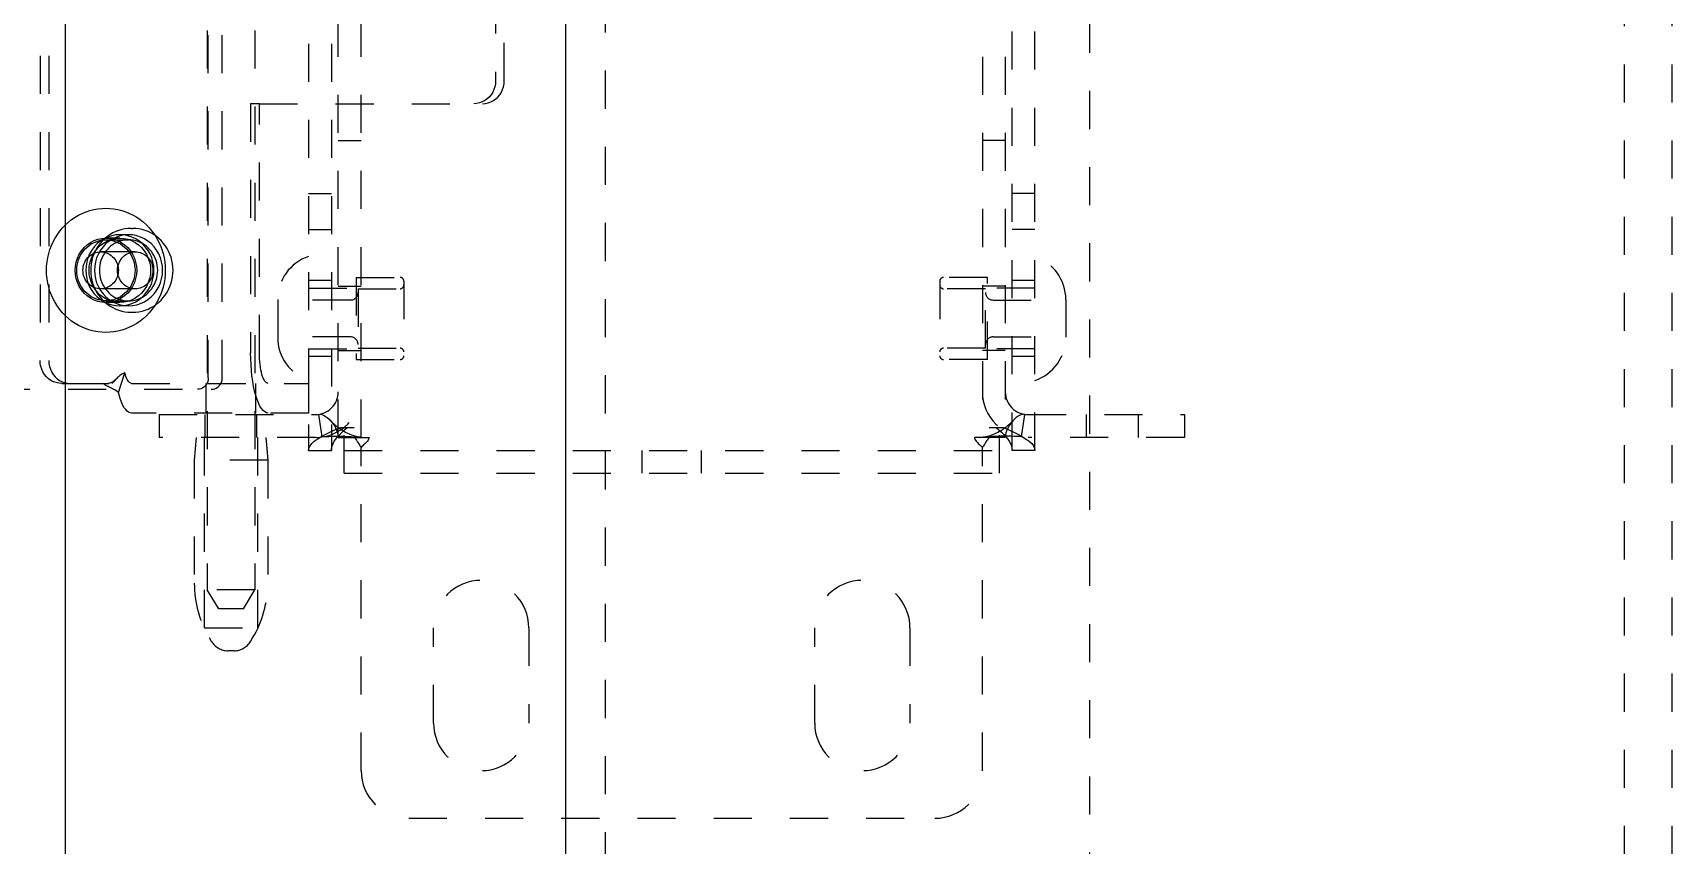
# Model space of a CAD drawing. Header units: inches. Extents: x -15 to 162, y -14 to 102.
# Drawn here: x 72.34 to 76.641, y 48.796 to 50.929 of the extents above; entities that cross this region are included whole.
import ezdxf

# ---------------------------------------------------------------- set-up
doc = ezdxf.new("R2010")
doc.units = ezdxf.units.IN
doc.header["$MEASUREMENT"] = 0
doc.linetypes.add('HIDDEN', pattern=[0.2, 0.1, -0.1])
for name, color, linetype in [('DEFAULT_2', 8, 'HIDDEN'), ('MAIN_OR_RIGHT_DOOR_ASSEMBLY', 7, 'Continuous'), ('SECONDARY_OR_LEFT_DOOR_ASSEMBLY', 7, 'Continuous')]:
    doc.layers.add(name, color=color, linetype=linetype)

# ---------------------------------------------------------------- blocks, each defined once
blk = doc.blocks.new('ENCLOSURE')
at = {"layer": 'DEFAULT_2', "color": 8, "linetype": 'HIDDEN'}
for p, q in [((75.1121, 85.9765), (75.1121, 17.0065)), ((72.7973, 52.9356), (72.7973, 49.4665)), ((72.9223, 52.9356), (72.9223, 49.4665)), ((73.0631, 52.9005), (73.0631, 49.8325)), ((73.1231, 52.9005), (73.1231, 49.8325)), ((73.1411, 49.8665), (73.1411, 52.8665)), ((73.2011, 49.8665), (73.2011, 52.8665)), ((74.8311, 52.8665), (74.8311, 49.8665)), ((74.8911, 52.8665), (74.8911, 49.8665)), ((74.9091, 49.8325), (74.9091, 52.9005)), ((74.9691, 49.8325), (74.9691, 52.9005)), ((72.8001, 50.023), (72.8001, 52.713)), ((72.8366, 50.023), (72.8366, 52.713)), ((72.3585, 52.6685), (72.3585, 50.0685)), ((72.3813, 52.6685), (72.3813, 50.0685)), ((76.5161, 46.3463), (76.5161, 52.5901)), ((76.6411, 46.3463), (76.6411, 52.5901)), ((73.5539, 51.227), (73.5539, 50.803)), ((73.5767, 50.803), (73.5767, 51.227)), ((72.9112, 50.743), (72.9112, 50.0885)), ((72.934, 50.743), (72.9112, 50.743)), ((72.934, 50.0885), (72.934, 50.743)), ((72.934, 50.743), (73.5193, 50.743)), ((73.1411, 50.6465), (73.2011, 50.6465)), ((74.8911, 50.6465), (74.8311, 50.6465)), ((73.0631, 50.5075), (73.1231, 50.5075)), ((74.9691, 50.5075), (74.9091, 50.5075)), ((72.5976, 50.4155), (72.6014, 50.4155)), ((72.5679, 50.39), (72.5314, 50.39)), ((72.5314, 50.3855), (72.5907, 50.3855)), ((72.5907, 50.399), (72.5679, 50.399)), ((73.0631, 50.4125), (73.1231, 50.4125)), ((74.9691, 50.4125), (74.9091, 50.4125)), ((72.6083, 50.354), (72.5176, 50.354)), ((73.1881, 50.287), (73.1881, 50.071)), ((73.1881, 50.287), (73.3031, 50.287)), ((74.8441, 50.287), (74.7291, 50.287)), ((74.8441, 50.071), (74.8441, 50.287)), ((72.6083, 50.257), (72.5176, 50.257)), ((73.1231, 50.279), (73.0631, 50.279)), ((73.0631, 50.259), (73.1881, 50.259)), ((73.1411, 50.2635), (73.2011, 50.2635)), ((73.1931, 50.257), (73.1931, 50.101)), ((73.1931, 50.257), (73.3031, 50.257)), ((73.3131, 50.277), (73.3131, 50.081)), ((74.7191, 50.277), (74.7191, 50.081)), ((74.8391, 50.257), (74.7291, 50.257)), ((74.8911, 50.2635), (74.8311, 50.2635)), ((74.8391, 50.101), (74.8391, 50.257)), ((74.9691, 50.259), (74.8441, 50.259)), ((74.9691, 50.279), (74.9091, 50.279)), ((72.5314, 50.2255), (72.5907, 50.2255)), ((72.5679, 50.221), (72.5314, 50.221)), ((72.5907, 50.212), (72.5679, 50.212)), ((72.9821, 50.2285), (72.9821, 50.1295)), ((73.1731, 50.2275), (72.9821, 50.2275)), ((74.8591, 50.2275), (75.0501, 50.2275)), ((75.0501, 50.2285), (75.0501, 50.1295)), ((72.5976, 50.1955), (72.6014, 50.1955)), ((73.1731, 50.1305), (72.9821, 50.1305)), ((74.8591, 50.1305), (75.0501, 50.1305)), ((73.0631, 50.099), (73.1881, 50.099)), ((73.1231, 50.079), (73.0631, 50.079)), ((73.1411, 50.0945), (73.2011, 50.0945)), ((73.1881, 50.071), (73.3031, 50.071)), ((73.1931, 50.101), (73.3031, 50.101)), ((74.8391, 50.101), (74.7291, 50.101)), ((74.8441, 50.071), (74.7291, 50.071)), ((74.8911, 50.0945), (74.8311, 50.0945)), ((74.9691, 50.099), (74.8441, 50.099)), ((74.9691, 50.079), (74.9091, 50.079)), ((72.564, 49.9847), (72.5812, 50.0359)), ((71.032, 49.993), (72.8079, 49.993)), ((72.4159, 50.0085), (72.4387, 50.0085)), ((72.4387, 50.0085), (72.547, 50.0085)), ((72.5581, 50.02), (72.5576, 50.0194)), ((72.5988, 50.0085), (73.0629, 50.0085)), ((72.7948, 49.9305), (72.7948, 50.0085)), ((72.9248, 49.9305), (72.9248, 50.0085)), ((73.0629, 50.0085), (73.0629, 49.9305)), ((73.0629, 49.9305), (72.5988, 49.9305)), ((72.6711, 49.9265), (72.6711, 49.8665)), ((72.6711, 49.9265), (73.0811, 49.9265)), ((72.7918, 49.8665), (72.7918, 49.9265)), ((72.9278, 49.8665), (72.9278, 49.9265)), ((73.0989, 49.8678), (73.09, 49.9271)), ((74.9333, 49.8678), (74.9422, 49.9271)), ((74.9511, 49.9265), (75.3611, 49.9265)), ((75.1043, 49.8665), (75.1043, 49.9265)), ((75.2403, 49.8665), (75.2403, 49.9265)), ((75.3611, 49.9265), (75.3611, 49.8665)), ((73.0811, 49.8665), (72.6711, 49.8665)), ((72.7683, 49.8665), (72.7633, 49.8065)), ((72.7898, 49.3665), (72.7898, 49.8665)), ((72.9298, 49.3665), (72.9298, 49.8665)), ((72.9513, 49.8665), (72.9563, 49.8065)), ((73.1411, 49.8665), (73.1828, 49.8665)), ((73.146, 49.8925), (73.1831, 49.8925)), ((73.1566, 49.7725), (73.1566, 49.8925)), ((73.1828, 49.8665), (73.2219, 49.8665)), ((74.8494, 49.8665), (74.8102, 49.8665)), ((74.8491, 49.8925), (74.8861, 49.8925)), ((74.8911, 49.8665), (74.8494, 49.8665)), ((74.8756, 49.7725), (74.8756, 49.8925)), ((75.3611, 49.8665), (74.9511, 49.8665)), ((73.0631, 49.8325), (73.1231, 49.8325)), ((73.1566, 49.8325), (74.8756, 49.8325)), ((73.2011, 48.9915), (73.2011, 49.8403)), ((73.9381, 49.7725), (73.9381, 49.8325)), ((74.0941, 49.7725), (74.0941, 49.8325)), ((74.8311, 48.9915), (74.8311, 49.8403)), ((74.9691, 49.8325), (74.9091, 49.8325)), ((72.7633, 49.8065), (72.7633, 49.484)), ((72.9563, 49.8065), (72.7633, 49.8065)), ((72.9563, 49.8065), (72.9563, 49.484)), ((73.1566, 49.7725), (74.8756, 49.7725)), ((72.9223, 49.4665), (72.7973, 49.4665)), ((72.8273, 49.4165), (72.7973, 49.4665)), ((72.8923, 49.4165), (72.9223, 49.4665)), ((72.8923, 49.4165), (72.8273, 49.4165)), ((72.7898, 49.3665), (72.9298, 49.3665)), ((72.8088, 49.3307), (72.8032, 49.34)), ((72.9109, 49.3307), (72.9164, 49.34)), ((73.3911, 49.1165), (73.3911, 49.3665)), ((73.6411, 49.3665), (73.6411, 49.1165)), ((74.3911, 49.1165), (74.3911, 49.3665)), ((74.6411, 49.3665), (74.6411, 49.1165)), ((72.868, 49.3065), (72.8516, 49.3065)), ((73.3261, 48.8665), (74.7061, 48.8665))]:
    blk.add_line(p, q, dxfattribs=at)
for points in [[(73.5539, 50.803), (73.5534, 50.7951), (73.5519, 50.7874), (73.5495, 50.78), (73.5462, 50.773), (73.542, 50.7664), (73.5371, 50.7605), (73.5314, 50.7554), (73.5252, 50.751), (73.5184, 50.7475), (73.5113, 50.745), (73.504, 50.7435), (73.4965, 50.743)], [(73.5193, 50.743), (73.5268, 50.7435), (73.5341, 50.745), (73.5412, 50.7475), (73.548, 50.751), (73.5542, 50.7554), (73.5599, 50.7605), (73.5648, 50.7664), (73.569, 50.773), (73.5723, 50.78), (73.5747, 50.7874), (73.5762, 50.7951), (73.5767, 50.803)], [(72.3755, 50.3055), (72.3759, 50.3166), (72.3769, 50.3277), (72.3788, 50.3386), (72.3813, 50.3494), (72.3845, 50.36), (72.3884, 50.3704), (72.393, 50.3805), (72.3982, 50.3902), (72.404, 50.3995), (72.4105, 50.4083), (72.4174, 50.4167), (72.425, 50.4246), (72.433, 50.4319), (72.4415, 50.4386), (72.4504, 50.4447), (72.4597, 50.4502), (72.4693, 50.455), (72.4792, 50.4591), (72.4893, 50.4624), (72.4997, 50.4651), (72.5101, 50.4669), (72.5207, 50.4681), (72.5314, 50.4685), (72.542, 50.4681), (72.5526, 50.4669), (72.5631, 50.4651), (72.5734, 50.4624), (72.5836, 50.4591), (72.5935, 50.455), (72.6031, 50.4502), (72.6124, 50.4447), (72.6213, 50.4386), (72.6297, 50.4319), (72.6378, 50.4246), (72.6453, 50.4167), (72.6523, 50.4083), (72.6587, 50.3995), (72.6646, 50.3902), (72.6698, 50.3805), (72.6743, 50.3704), (72.6782, 50.36), (72.6815, 50.3494), (72.684, 50.3386), (72.6858, 50.3277), (72.6869, 50.3166), (72.6872, 50.3055)], [(72.5976, 50.4155), (72.5893, 50.4151), (72.5811, 50.4141), (72.5729, 50.4125), (72.5649, 50.4101), (72.5571, 50.4072), (72.5495, 50.4036), (72.5423, 50.3994), (72.5353, 50.3946), (72.5288, 50.3893), (72.5226, 50.3834), (72.517, 50.3771), (72.5118, 50.3703), (72.5071, 50.3631), (72.503, 50.3556), (72.4995, 50.3477), (72.4966, 50.3396), (72.4943, 50.3312), (72.4927, 50.3227), (72.4917, 50.3141), (72.4914, 50.3055)], [(72.7076, 50.3055), (72.7073, 50.3141), (72.7063, 50.3228), (72.7047, 50.3313), (72.7024, 50.3396), (72.6995, 50.3477), (72.6959, 50.3556), (72.6919, 50.3631), (72.6872, 50.3703), (72.682, 50.3771), (72.6763, 50.3834), (72.6702, 50.3893), (72.6637, 50.3946), (72.6567, 50.3994), (72.6495, 50.4036), (72.6419, 50.4072), (72.6341, 50.4101), (72.6261, 50.4125), (72.6179, 50.4141), (72.6097, 50.4151), (72.6014, 50.4155)], [(72.5314, 50.221), (72.5207, 50.2217), (72.5105, 50.2238), (72.5004, 50.2274), (72.491, 50.2323), (72.4822, 50.2384), (72.4742, 50.2457), (72.4673, 50.254), (72.4614, 50.2632), (72.4567, 50.2731), (72.4533, 50.2836), (72.4513, 50.2944), (72.4506, 50.3055), (72.4513, 50.3165), (72.4533, 50.3273), (72.4567, 50.3378), (72.4614, 50.3477), (72.4673, 50.3569), (72.4742, 50.3652), (72.4822, 50.3725), (72.491, 50.3786), (72.5004, 50.3835), (72.5105, 50.3871), (72.5207, 50.3892), (72.5314, 50.39)], [(72.4549, 50.3055), (72.4552, 50.3125), (72.456, 50.3194), (72.4575, 50.3262), (72.4595, 50.3328), (72.462, 50.3393), (72.4651, 50.3455), (72.4687, 50.3514), (72.4728, 50.3569), (72.4773, 50.362), (72.4822, 50.3667), (72.4875, 50.371), (72.4931, 50.3747), (72.499, 50.378), (72.5052, 50.3806), (72.5116, 50.3827), (72.5181, 50.3843), (72.5247, 50.3852), (72.5314, 50.3855)], [(72.5679, 50.399), (72.5571, 50.3983), (72.5465, 50.3962), (72.5362, 50.3929), (72.5264, 50.3883), (72.5171, 50.3824), (72.5086, 50.3755), (72.501, 50.3675), (72.4943, 50.3586), (72.4887, 50.3489), (72.4843, 50.3386), (72.4811, 50.3278), (72.4792, 50.3167), (72.4785, 50.3055), (72.4792, 50.2942), (72.4811, 50.2831), (72.4843, 50.2723), (72.4887, 50.262), (72.4943, 50.2524), (72.501, 50.2435), (72.5086, 50.2355), (72.5171, 50.2285), (72.5264, 50.2227), (72.5362, 50.218), (72.5465, 50.2147), (72.5571, 50.2127), (72.5679, 50.212)], [(72.5679, 50.221), (72.5573, 50.2217), (72.547, 50.2238), (72.537, 50.2274), (72.5275, 50.2323), (72.5187, 50.2384), (72.5108, 50.2457), (72.5038, 50.254), (72.4979, 50.2632), (72.4933, 50.2731), (72.4899, 50.2836), (72.4878, 50.2944), (72.4871, 50.3055), (72.4878, 50.3165), (72.4899, 50.3273), (72.4933, 50.3378), (72.4979, 50.3477), (72.5038, 50.3569), (72.5108, 50.3652), (72.5187, 50.3725), (72.5275, 50.3786), (72.537, 50.3835), (72.547, 50.3871), (72.5573, 50.3892), (72.5679, 50.39)], [(72.5907, 50.399), (72.5799, 50.3983), (72.5693, 50.3962), (72.559, 50.3929), (72.5492, 50.3883), (72.5399, 50.3824), (72.5314, 50.3755), (72.5238, 50.3675), (72.5171, 50.3586), (72.5116, 50.3489), (72.5071, 50.3386), (72.5039, 50.3278), (72.502, 50.3167), (72.5013, 50.3055), (72.502, 50.2942), (72.5039, 50.2831), (72.5071, 50.2723), (72.5116, 50.262), (72.5171, 50.2524), (72.5238, 50.2435), (72.5314, 50.2355), (72.5399, 50.2285), (72.5492, 50.2227), (72.559, 50.218), (72.5693, 50.2147), (72.5799, 50.2127), (72.5907, 50.212)], [(72.5907, 50.3855), (72.5844, 50.3852), (72.5781, 50.3844), (72.5719, 50.383), (72.5659, 50.3811), (72.56, 50.3787), (72.5543, 50.3758), (72.5489, 50.3724), (72.5437, 50.3686), (72.5389, 50.3643), (72.5344, 50.3596), (72.5303, 50.3546), (72.5267, 50.3492), (72.5234, 50.3435), (72.5207, 50.3376), (72.5184, 50.3314), (72.5166, 50.3251), (72.5153, 50.3186), (72.5145, 50.3121), (72.5142, 50.3055)], [(72.5314, 50.39), (72.542, 50.3892), (72.5523, 50.3871), (72.5623, 50.3835), (72.5718, 50.3786), (72.5806, 50.3725), (72.5885, 50.3652), (72.5955, 50.3569), (72.6013, 50.3477), (72.606, 50.3378), (72.6094, 50.3273), (72.6115, 50.3165), (72.6122, 50.3055), (72.6115, 50.2944), (72.6094, 50.2836), (72.606, 50.2731), (72.6013, 50.2632), (72.5955, 50.254), (72.5885, 50.2457), (72.5806, 50.2384), (72.5718, 50.2323), (72.5623, 50.2274), (72.5523, 50.2238), (72.542, 50.2217), (72.5314, 50.221)], [(72.5314, 50.3855), (72.538, 50.3852), (72.5447, 50.3843), (72.5512, 50.3827), (72.5575, 50.3806), (72.5637, 50.378), (72.5696, 50.3747), (72.5752, 50.371), (72.5805, 50.3667), (72.5855, 50.362), (72.59, 50.3569), (72.594, 50.3514), (72.5976, 50.3455), (72.6007, 50.3393), (72.6033, 50.3328), (72.6053, 50.3262), (72.6067, 50.3194), (72.6076, 50.3125), (72.6079, 50.3055)], [(72.5679, 50.212), (72.5788, 50.2127), (72.5893, 50.2147), (72.5996, 50.218), (72.6095, 50.2227), (72.6187, 50.2285), (72.6272, 50.2355), (72.6348, 50.2435), (72.6415, 50.2524), (72.6471, 50.262), (72.6515, 50.2723), (72.6547, 50.2831), (72.6567, 50.2942), (72.6573, 50.3055), (72.6567, 50.3167), (72.6547, 50.3278), (72.6515, 50.3386), (72.6471, 50.3489), (72.6415, 50.3586), (72.6348, 50.3675), (72.6272, 50.3755), (72.6187, 50.3824), (72.6095, 50.3883), (72.5996, 50.3929), (72.5893, 50.3962), (72.5788, 50.3983), (72.5679, 50.399)], [(72.5679, 50.39), (72.5785, 50.3892), (72.5888, 50.3871), (72.5988, 50.3835), (72.6083, 50.3786), (72.6171, 50.3725), (72.6251, 50.3652), (72.632, 50.3569), (72.6379, 50.3477), (72.6426, 50.3378), (72.646, 50.3273), (72.648, 50.3165), (72.6487, 50.3055), (72.648, 50.2944), (72.646, 50.2836), (72.6426, 50.2731), (72.6379, 50.2632), (72.632, 50.254), (72.6251, 50.2457), (72.6171, 50.2384), (72.6083, 50.2323), (72.5988, 50.2274), (72.5888, 50.2238), (72.5785, 50.2217), (72.5679, 50.221)], [(72.5907, 50.212), (72.6016, 50.2127), (72.6121, 50.2147), (72.6224, 50.218), (72.6323, 50.2227), (72.6415, 50.2285), (72.65, 50.2355), (72.6576, 50.2435), (72.6643, 50.2524), (72.6699, 50.262), (72.6743, 50.2723), (72.6775, 50.2831), (72.6795, 50.2942), (72.6801, 50.3055), (72.6795, 50.3167), (72.6775, 50.3278), (72.6743, 50.3386), (72.6699, 50.3489), (72.6643, 50.3586), (72.6576, 50.3675), (72.65, 50.3755), (72.6415, 50.3824), (72.6323, 50.3883), (72.6224, 50.3929), (72.6121, 50.3962), (72.6016, 50.3983), (72.5907, 50.399)], [(72.6672, 50.3055), (72.667, 50.3121), (72.6662, 50.3186), (72.6649, 50.3251), (72.6631, 50.3314), (72.6608, 50.3376), (72.658, 50.3435), (72.6548, 50.3492), (72.6511, 50.3546), (72.647, 50.3596), (72.6425, 50.3643), (72.6377, 50.3686), (72.6326, 50.3724), (72.6271, 50.3758), (72.6214, 50.3787), (72.6156, 50.3811), (72.6095, 50.383), (72.6033, 50.3844), (72.597, 50.3852), (72.5907, 50.3855)], [(72.4712, 50.3055), (72.4714, 50.31), (72.472, 50.3144), (72.473, 50.3187), (72.4744, 50.323), (72.4761, 50.3271), (72.4782, 50.331), (72.4806, 50.3347), (72.4833, 50.3381), (72.4864, 50.3413), (72.4897, 50.3442), (72.4932, 50.3467), (72.497, 50.3489), (72.5009, 50.3507), (72.5049, 50.3521), (72.5091, 50.3531), (72.5133, 50.3538), (72.5176, 50.354)], [(72.5176, 50.354), (72.5219, 50.3538), (72.5261, 50.3531), (72.5303, 50.3521), (72.5344, 50.3507), (72.5383, 50.3489), (72.542, 50.3467), (72.5456, 50.3442), (72.5489, 50.3413), (72.5519, 50.3381), (72.5546, 50.3347), (72.5571, 50.331), (72.5591, 50.3271), (72.5609, 50.323), (72.5622, 50.3187), (72.5632, 50.3144), (72.5638, 50.31), (72.564, 50.3055)], [(72.5619, 50.3055), (72.5621, 50.31), (72.5627, 50.3144), (72.5637, 50.3187), (72.565, 50.323), (72.5667, 50.3271), (72.5688, 50.331), (72.5712, 50.3347), (72.574, 50.3381), (72.577, 50.3413), (72.5803, 50.3442), (72.5838, 50.3467), (72.5876, 50.3489), (72.5915, 50.3507), (72.5956, 50.3521), (72.5997, 50.3531), (72.604, 50.3538), (72.6083, 50.354)], [(72.6083, 50.354), (72.6125, 50.3538), (72.6168, 50.3531), (72.621, 50.3521), (72.625, 50.3507), (72.6289, 50.3489), (72.6327, 50.3467), (72.6362, 50.3442), (72.6395, 50.3413), (72.6425, 50.3381), (72.6453, 50.3347), (72.6477, 50.331), (72.6498, 50.3271), (72.6515, 50.323), (72.6529, 50.3187), (72.6539, 50.3144), (72.6544, 50.31), (72.6546, 50.3055)], [(72.6872, 50.3055), (72.6869, 50.2943), (72.6858, 50.2833), (72.684, 50.2723), (72.6815, 50.2615), (72.6782, 50.2509), (72.6743, 50.2405), (72.6698, 50.2305), (72.6646, 50.2208), (72.6587, 50.2115), (72.6523, 50.2026), (72.6453, 50.1942), (72.6378, 50.1863), (72.6297, 50.179), (72.6213, 50.1723), (72.6124, 50.1662), (72.6031, 50.1607), (72.5935, 50.156), (72.5836, 50.1519), (72.5734, 50.1485), (72.5631, 50.1459), (72.5526, 50.144), (72.542, 50.1428), (72.5314, 50.1425), (72.5207, 50.1428), (72.5101, 50.144), (72.4997, 50.1459), (72.4893, 50.1485), (72.4792, 50.1519), (72.4693, 50.156), (72.4597, 50.1607), (72.4504, 50.1662), (72.4415, 50.1723), (72.433, 50.179), (72.425, 50.1863), (72.4174, 50.1942), (72.4105, 50.2026), (72.404, 50.2115), (72.3982, 50.2208), (72.393, 50.2305), (72.3884, 50.2405), (72.3845, 50.2509), (72.3813, 50.2615), (72.3788, 50.2723), (72.3769, 50.2833), (72.3759, 50.2943), (72.3755, 50.3055)], [(72.5314, 50.2255), (72.5247, 50.2258), (72.5181, 50.2267), (72.5116, 50.2282), (72.5052, 50.2303), (72.499, 50.233), (72.4931, 50.2362), (72.4875, 50.2399), (72.4822, 50.2442), (72.4773, 50.2489), (72.4728, 50.254), (72.4687, 50.2596), (72.4651, 50.2655), (72.462, 50.2717), (72.4595, 50.2781), (72.4575, 50.2848), (72.456, 50.2916), (72.4552, 50.2985), (72.4549, 50.3055)], [(72.5176, 50.257), (72.5133, 50.2572), (72.5091, 50.2578), (72.5049, 50.2588), (72.5009, 50.2602), (72.497, 50.2621), (72.4932, 50.2642), (72.4897, 50.2668), (72.4864, 50.2696), (72.4833, 50.2728), (72.4806, 50.2762), (72.4782, 50.2799), (72.4761, 50.2838), (72.4744, 50.2879), (72.473, 50.2922), (72.472, 50.2966), (72.4714, 50.301), (72.4712, 50.3055)], [(72.4914, 50.3055), (72.4917, 50.2968), (72.4927, 50.2882), (72.4943, 50.2797), (72.4966, 50.2713), (72.4995, 50.2632), (72.503, 50.2554), (72.5071, 50.2478), (72.5118, 50.2406), (72.517, 50.2338), (72.5226, 50.2275), (72.5288, 50.2217), (72.5353, 50.2163), (72.5423, 50.2116), (72.5495, 50.2074), (72.5571, 50.2038), (72.5649, 50.2008), (72.5729, 50.1985), (72.581, 50.1968), (72.5893, 50.1958), (72.5976, 50.1955)], [(72.5142, 50.3055), (72.5145, 50.2988), (72.5153, 50.2923), (72.5166, 50.2858), (72.5184, 50.2795), (72.5207, 50.2733), (72.5234, 50.2674), (72.5267, 50.2617), (72.5303, 50.2563), (72.5344, 50.2513), (72.5389, 50.2466), (72.5437, 50.2423), (72.5489, 50.2385), (72.5543, 50.2351), (72.56, 50.2322), (72.5659, 50.2298), (72.5719, 50.2279), (72.5781, 50.2266), (72.5844, 50.2257), (72.5907, 50.2255)], [(72.564, 50.3055), (72.5638, 50.301), (72.5632, 50.2966), (72.5622, 50.2922), (72.5609, 50.2879), (72.5591, 50.2838), (72.5571, 50.2799), (72.5546, 50.2762), (72.5519, 50.2728), (72.5489, 50.2696), (72.5456, 50.2668), (72.542, 50.2642), (72.5383, 50.2621), (72.5344, 50.2602), (72.5303, 50.2588), (72.5261, 50.2578), (72.5219, 50.2572), (72.5176, 50.257)], [(72.6079, 50.3055), (72.6076, 50.2985), (72.6067, 50.2916), (72.6053, 50.2848), (72.6033, 50.2781), (72.6007, 50.2717), (72.5976, 50.2655), (72.594, 50.2596), (72.59, 50.254), (72.5855, 50.2489), (72.5805, 50.2442), (72.5752, 50.2399), (72.5696, 50.2362), (72.5637, 50.233), (72.5575, 50.2303), (72.5512, 50.2282), (72.5447, 50.2267), (72.538, 50.2258), (72.5314, 50.2255)], [(72.6083, 50.257), (72.604, 50.2572), (72.5997, 50.2578), (72.5956, 50.2588), (72.5915, 50.2602), (72.5876, 50.2621), (72.5838, 50.2642), (72.5803, 50.2668), (72.577, 50.2696), (72.574, 50.2728), (72.5712, 50.2762), (72.5688, 50.2799), (72.5667, 50.2838), (72.565, 50.2879), (72.5637, 50.2922), (72.5627, 50.2966), (72.5621, 50.301), (72.5619, 50.3055)], [(72.5907, 50.2255), (72.597, 50.2257), (72.6033, 50.2266), (72.6095, 50.2279), (72.6156, 50.2298), (72.6214, 50.2322), (72.6271, 50.2351), (72.6326, 50.2385), (72.6377, 50.2423), (72.6425, 50.2466), (72.647, 50.2513), (72.6511, 50.2563), (72.6548, 50.2617), (72.658, 50.2674), (72.6608, 50.2733), (72.6631, 50.2795), (72.6649, 50.2858), (72.6662, 50.2923), (72.667, 50.2988), (72.6672, 50.3055)], [(72.6014, 50.1955), (72.6097, 50.1958), (72.6179, 50.1968), (72.6261, 50.1985), (72.6341, 50.2008), (72.6419, 50.2038), (72.6494, 50.2074), (72.6567, 50.2116), (72.6636, 50.2163), (72.6702, 50.2217), (72.6763, 50.2275), (72.682, 50.2338), (72.6872, 50.2406), (72.6919, 50.2478), (72.696, 50.2554), (72.6995, 50.2632), (72.7024, 50.2714), (72.7047, 50.2797), (72.7063, 50.2882), (72.7073, 50.2968), (72.7076, 50.3055)], [(72.6546, 50.3055), (72.6544, 50.301), (72.6539, 50.2966), (72.6529, 50.2922), (72.6515, 50.2879), (72.6498, 50.2838), (72.6477, 50.2799), (72.6453, 50.2762), (72.6425, 50.2728), (72.6395, 50.2696), (72.6362, 50.2668), (72.6327, 50.2642), (72.6289, 50.2621), (72.625, 50.2602), (72.621, 50.2588), (72.6168, 50.2578), (72.6125, 50.2572), (72.6083, 50.257)], [(72.9574, 49.9305), (72.9529, 49.9312), (72.9484, 49.9335), (72.944, 49.9373), (72.9397, 49.9425), (72.9356, 49.9491), (72.9318, 49.9571), (72.9281, 49.9663), (72.9248, 49.9767), (72.9217, 49.9882), (72.919, 50.0007), (72.9167, 50.014), (72.9147, 50.028), (72.9132, 50.0426), (72.9121, 50.0576), (72.9115, 50.0729), (72.9112, 50.0885)], [(72.9574, 50.0085), (72.9551, 50.0089), (72.9529, 50.01), (72.9506, 50.0119), (72.9485, 50.0146), (72.9464, 50.0179), (72.9444, 50.0219), (72.9426, 50.0266), (72.9409, 50.0319), (72.9393, 50.0377), (72.938, 50.044), (72.9368, 50.0508), (72.9358, 50.0579), (72.935, 50.0652), (72.9345, 50.0729), (72.9341, 50.0806), (72.934, 50.0885)], [(72.4159, 50.0085), (72.4083, 50.009), (72.401, 50.0105), (72.3939, 50.013), (72.3872, 50.0165), (72.3809, 50.0209), (72.3753, 50.026), (72.3703, 50.0319), (72.3662, 50.0385), (72.3629, 50.0455), (72.3604, 50.0529), (72.359, 50.0606), (72.3585, 50.0685)], [(72.3813, 50.0685), (72.3818, 50.0606), (72.3832, 50.0529), (72.3857, 50.0455), (72.389, 50.0385), (72.3931, 50.0319), (72.3981, 50.026), (72.4037, 50.0209), (72.41, 50.0165), (72.4167, 50.013), (72.4238, 50.0105), (72.4311, 50.009), (72.4387, 50.0085)], [(72.5812, 50.0359), (72.5791, 50.0354), (72.577, 50.0346), (72.5748, 50.0336), (72.5727, 50.0324), (72.5705, 50.031), (72.5683, 50.0294), (72.5662, 50.0277), (72.5641, 50.0258), (72.5619, 50.0238), (72.5598, 50.0217), (72.5581, 50.02)], [(72.5988, 50.0085), (72.5968, 50.0088), (72.5948, 50.0096), (72.5929, 50.0111), (72.591, 50.0131), (72.5891, 50.0157), (72.5873, 50.0187), (72.5856, 50.0224), (72.584, 50.0264), (72.5826, 50.031), (72.5812, 50.0359)], [(72.564, 49.9847), (72.561, 49.9871), (72.558, 49.9893), (72.555, 49.9912), (72.5519, 49.9929), (72.5489, 49.9944), (72.5459, 49.9958), (72.5431, 49.9972), (72.5402, 49.9985), (72.5373, 50), (72.5344, 50.0016), (72.5315, 50.0032), (72.5288, 50.005), (72.5264, 50.0067), (72.5242, 50.0085)], [(72.5581, 50.02), (72.5555, 50.0175), (72.5532, 50.0154), (72.5508, 50.0136), (72.5484, 50.0121), (72.5459, 50.0108), (72.5434, 50.0097), (72.5408, 50.009), (72.5379, 50.0085), (72.5362, 50.0085)], [(72.5576, 50.0194), (72.551, 50.0125), (72.5489, 50.0104), (72.547, 50.0085)], [(72.5988, 49.9305), (72.5948, 49.9311), (72.5909, 49.9328), (72.5871, 49.9356), (72.5833, 49.9396), (72.5797, 49.9447), (72.5761, 49.9508), (72.5728, 49.9579), (72.5696, 49.9659), (72.5667, 49.9749), (72.564, 49.9847)], [(72.8001, 50.023), (72.7997, 50.0182), (72.7987, 50.0137), (72.797, 50.0093), (72.7946, 50.0053), (72.7917, 50.0018), (72.7883, 49.9987), (72.7844, 49.9962), (72.7803, 49.9944), (72.7759, 49.9934), (72.7714, 49.993)], [(72.8079, 49.993), (72.8125, 49.9934), (72.8168, 49.9944), (72.821, 49.9962), (72.8248, 49.9987), (72.8282, 50.0018), (72.8312, 50.0053), (72.8335, 50.0093), (72.8352, 50.0137), (72.8363, 50.0182), (72.8366, 50.023)], [(73.09, 49.9271), (73.0935, 49.9273), (73.0975, 49.9267), (73.1021, 49.9251), (73.107, 49.9225), (73.112, 49.919), (73.117, 49.9147), (73.1211, 49.9104)], [(73.1211, 49.9104), (73.1216, 49.9098), (73.126, 49.9043), (73.13, 49.8984), (73.1337, 49.892), (73.1368, 49.8853), (73.1392, 49.8786), (73.1406, 49.8723), (73.1411, 49.8665)], [(73.1981, 49.8671), (73.195, 49.8676), (73.1916, 49.8683), (73.188, 49.8691), (73.1843, 49.8701), (73.1804, 49.8713), (73.1765, 49.8727), (73.1725, 49.8742), (73.1684, 49.8759), (73.1643, 49.8777), (73.1602, 49.8798), (73.156, 49.882), (73.1519, 49.8845), (73.1478, 49.8871), (73.1437, 49.8899), (73.1397, 49.8929), (73.1357, 49.8962), (73.1317, 49.8997), (73.1277, 49.9034), (73.1237, 49.9074), (73.1211, 49.9104)], [(74.9111, 49.9104), (74.9084, 49.9074), (74.9044, 49.9033), (74.9004, 49.8996), (74.8964, 49.8961), (74.8923, 49.8928), (74.8883, 49.8898), (74.8841, 49.8869), (74.88, 49.8843), (74.8759, 49.8819), (74.8717, 49.8796), (74.8675, 49.8776), (74.8634, 49.8757), (74.8593, 49.874), (74.8553, 49.8725), (74.8514, 49.8712), (74.8476, 49.8701), (74.8439, 49.8691), (74.8404, 49.8683), (74.837, 49.8676), (74.834, 49.8671), (74.8329, 49.8669)], [(74.9111, 49.9104), (74.9106, 49.9098), (74.9062, 49.9043), (74.9021, 49.8984), (74.8985, 49.892), (74.8953, 49.8853), (74.893, 49.8786), (74.8916, 49.8723), (74.8911, 49.8665)], [(74.9422, 49.9271), (74.9387, 49.9273), (74.9346, 49.9267), (74.93, 49.9251), (74.9251, 49.9225), (74.9201, 49.919), (74.9152, 49.9147), (74.9111, 49.9104)], [(73.0631, 49.8325), (73.064, 49.8385), (73.0669, 49.8445), (73.0715, 49.8505), (73.0779, 49.8565), (73.086, 49.8625), (73.0956, 49.8685), (73.1066, 49.8745), (73.1188, 49.8805), (73.132, 49.8865), (73.146, 49.8925)], [(73.0989, 49.8678), (73.1074, 49.8688), (73.1163, 49.8694), (73.1253, 49.8698), (73.1341, 49.87), (73.1423, 49.87), (73.1499, 49.8699), (73.1569, 49.8697), (73.1634, 49.8695), (73.1696, 49.8692), (73.1753, 49.8689), (73.1808, 49.8686), (73.1858, 49.8682), (73.1903, 49.8679), (73.1941, 49.8675), (73.1971, 49.8672), (73.1987, 49.867)], [(73.1231, 49.8325), (73.1236, 49.8385), (73.125, 49.8445), (73.1273, 49.8505), (73.1305, 49.8565), (73.1345, 49.8625), (73.1393, 49.8685), (73.1448, 49.8745), (73.1509, 49.8805), (73.1575, 49.8865), (73.1645, 49.8925)], [(73.1828, 49.8665), (73.185, 49.8641), (73.1868, 49.8618), (73.1885, 49.8597), (73.19, 49.8576), (73.1913, 49.8556), (73.1925, 49.8536)], [(73.1981, 49.8671), (73.1993, 49.8669), (73.2006, 49.8667), (73.2011, 49.8665)], [(73.2219, 49.8665), (73.2214, 49.8641), (73.2205, 49.8618), (73.2192, 49.8593), (73.2176, 49.857), (73.2159, 49.8549), (73.214, 49.853), (73.212, 49.851)], [(74.8102, 49.8665), (74.8108, 49.8641), (74.8117, 49.8617), (74.813, 49.8593), (74.8146, 49.857), (74.8163, 49.8549), (74.8182, 49.853), (74.8202, 49.851), (74.8246, 49.847)], [(74.8329, 49.8669), (74.8315, 49.8667), (74.8311, 49.8665)], [(74.9333, 49.8678), (74.9248, 49.8688), (74.9158, 49.8694), (74.9068, 49.8698), (74.8981, 49.87), (74.8899, 49.87), (74.8822, 49.8699), (74.8752, 49.8697), (74.8687, 49.8695), (74.8626, 49.8692), (74.8568, 49.8689), (74.8514, 49.8686), (74.8463, 49.8682), (74.8419, 49.8679), (74.8381, 49.8675), (74.8351, 49.8672), (74.8335, 49.867)], [(74.8494, 49.8665), (74.8472, 49.8641), (74.8453, 49.8618), (74.8437, 49.8597), (74.8422, 49.8576), (74.8409, 49.8556), (74.8396, 49.8537), (74.8371, 49.8496)], [(74.8676, 49.8925), (74.8746, 49.8865), (74.8812, 49.8805), (74.8873, 49.8745), (74.8928, 49.8685), (74.8976, 49.8625), (74.9017, 49.8565), (74.9049, 49.8505), (74.9072, 49.8445), (74.9086, 49.8385), (74.9091, 49.8325)], [(74.8861, 49.8925), (74.9002, 49.8865), (74.9134, 49.8805), (74.9256, 49.8745), (74.9366, 49.8685), (74.9462, 49.8625), (74.9542, 49.8565), (74.9607, 49.8505), (74.9653, 49.8445), (74.9681, 49.8385), (74.9691, 49.8325)], [(73.1925, 49.8536), (73.195, 49.8496), (73.1965, 49.8473), (73.198, 49.8449), (73.1995, 49.8426), (73.2011, 49.8403)], [(73.212, 49.851), (73.2075, 49.847), (73.2052, 49.8448), (73.2031, 49.8426), (73.2011, 49.8403)], [(74.8246, 49.847), (74.8269, 49.8448), (74.8291, 49.8426), (74.8311, 49.8403)], [(74.8371, 49.8496), (74.8357, 49.8473), (74.8342, 49.8449), (74.8327, 49.8426), (74.8311, 49.8403)]]:
    blk.add_lwpolyline(points, dxfattribs=at)
for centre, radius, start, end in [((73.1021, 50.2285), 0.12, 108.9656, 180), ((74.9301, 50.2285), 0.12, 0, 71.0344), ((73.3031, 50.277), 0.01, 0, 90), ((74.7291, 50.277), 0.01, 90, 180), ((73.1731, 50.2475), 0.02, 270, 360), ((73.3031, 50.267), 0.01, 270, 360), ((74.7291, 50.267), 0.01, 180, 270), ((74.8591, 50.2475), 0.02, 180, 270), ((73.1021, 50.1295), 0.12, 180, 251.0344), ((73.1731, 50.1105), 0.02, 0, 90), ((74.8591, 50.1105), 0.02, 90, 180), ((74.9301, 50.1295), 0.12, 288.9656, 0), ((73.3031, 50.091), 0.01, 0, 90), ((73.3031, 50.081), 0.01, 270, 0), ((74.7291, 50.091), 0.01, 90, 180), ((74.7291, 50.081), 0.01, 180, 270), ((73.0811, 49.9865), 0.12, 270, 0), ((73.0811, 49.9865), 0.06, 270, 0), ((74.9511, 49.9865), 0.12, 180, 270), ((74.9511, 49.9865), 0.06, 180, 270), ((73.0433, 49.484), 0.28, 180, 210.9637), ((72.6763, 49.484), 0.28, 329.0363, 0), ((73.5161, 49.3665), 0.125, 0, 180), ((74.5161, 49.3665), 0.125, 0, 180), ((72.8516, 49.3565), 0.05, 210.9637, 270), ((72.868, 49.3565), 0.05, 270, 329.0363), ((73.5161, 49.1165), 0.125, 180, 0), ((74.5161, 49.1165), 0.125, 180, 0), ((73.3261, 48.9915), 0.125, 180, 270), ((74.7061, 48.9915), 0.125, 270, 0)]:
    blk.add_arc(centre, radius, start, end, dxfattribs=at)
at = {"layer": 'MAIN_OR_RIGHT_DOOR_ASSEMBLY', "color": 8, "linetype": 'HIDDEN'}
blk.add_line((73.8411, 61.2298), (73.8411, 41.7531), dxfattribs=at)
at = {"layer": 'MAIN_OR_RIGHT_DOOR_ASSEMBLY', "color": 3, "linetype": 'Continuous'}
blk.add_line((73.7371, 61.0748), (73.7371, 41.9081), dxfattribs=at)
at = {"layer": 'SECONDARY_OR_LEFT_DOOR_ASSEMBLY', "color": 3, "linetype": 'Continuous'}
blk.add_line((72.4246, 86.6375), (72.4246, 16.3455), dxfattribs=at)

msp = doc.modelspace()

# ---------------------------------------------------------------- block references
msp.add_blockref('ENCLOSURE', (0, 0))

doc.saveas('drawing.dxf')
